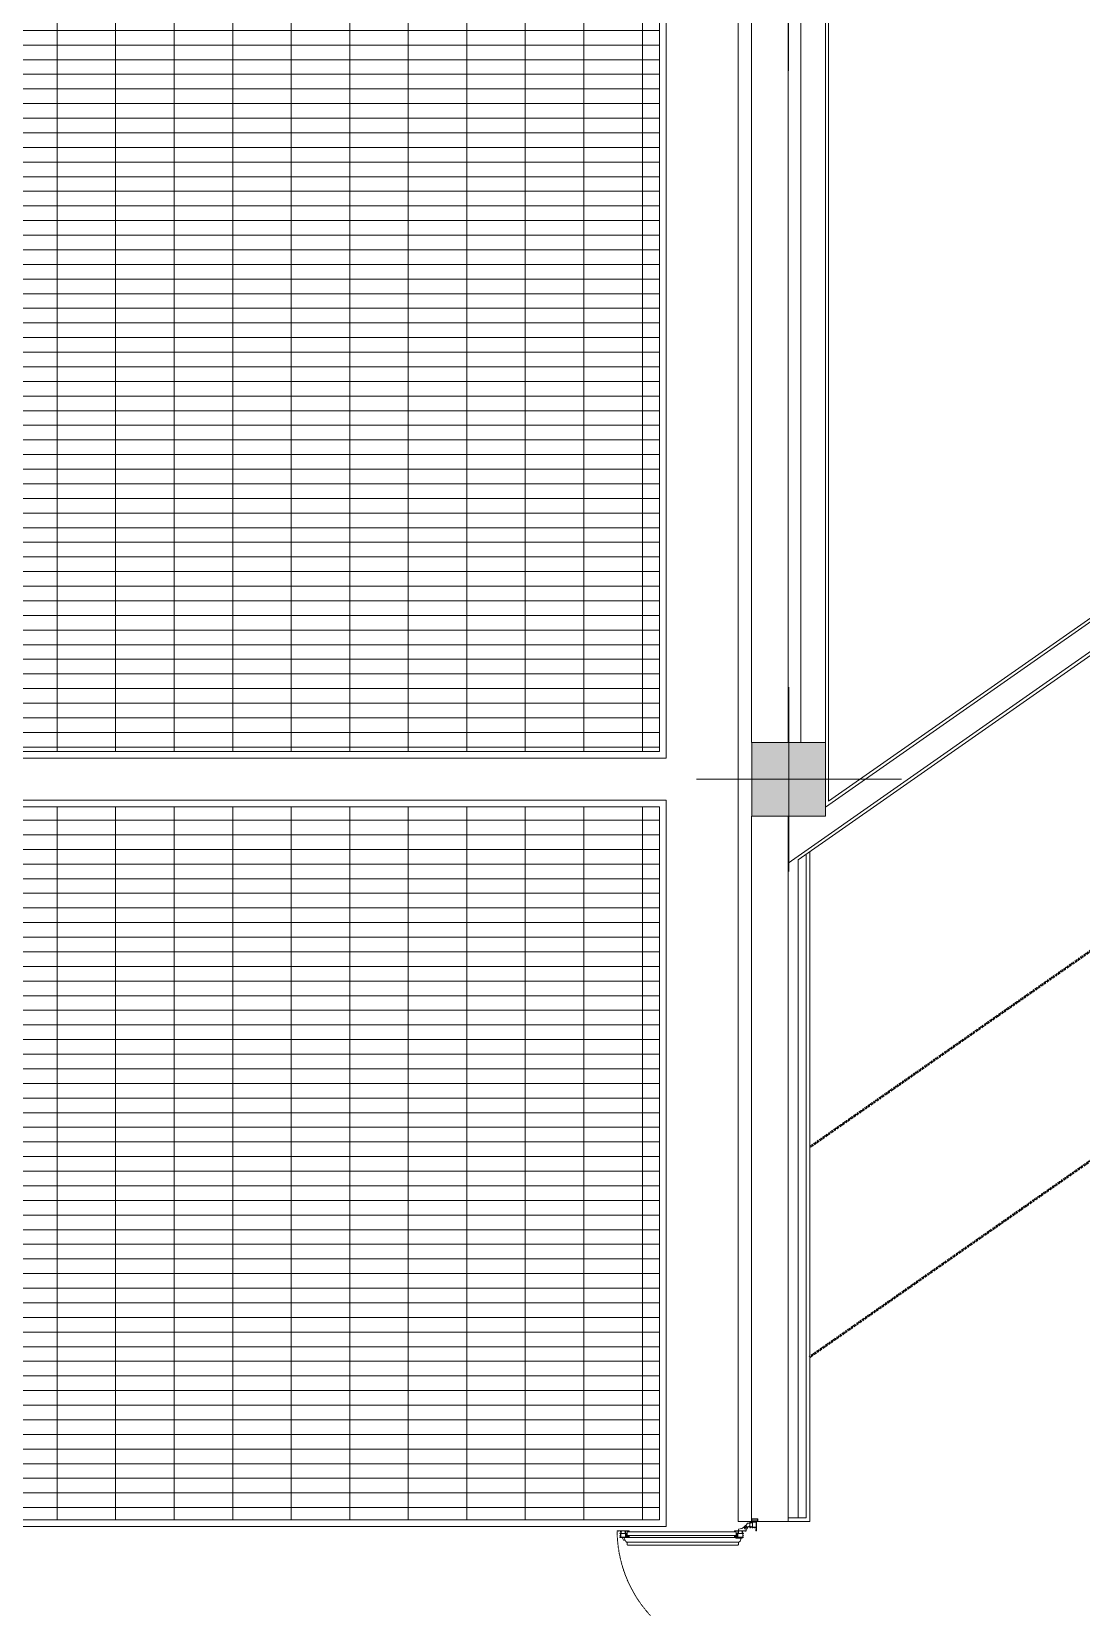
# Model space of a CAD drawing. Header units: millimetres. Extents: x 8265 to 78888, y 1905 to 34251.
# Drawn here: x 39532 to 40386, y 24198 to 25481 of the extents above; entities that cross this region are included whole.
import ezdxf

# ---------------------------------------------------------------- set-up
doc = ezdxf.new("R2010")
doc.units = ezdxf.units.MM
doc.linetypes.add('HIDDEN4', pattern=[0.125, 0.025, -0.1])
doc.linetypes.add('TRATTEGGIATA2', pattern=[0.375, 0.25, -0.125])
for name, color, linetype, lineweight in [('410_STRUTTURE_001-AM_0', 7, 'Continuous', 0), ('420_MURATURE_001-AM_0', 4, 'Continuous', 0), ('430_TAVOLATI_001-AM_0', 3, 'Continuous', 0), ('437_RIVESTIMENTI_001-AM_0', 13, 'Continuous', 0), ('440_ALTRI_ELEMENTI_001-AM_0', 31, 'Continuous', 50), ('441_SERRAMENTI_001-AM_0', 1, 'Continuous', 0), ('443_GRIGLIE_AERAZIONE_001-AM_0', 6, 'Continuous', 0)]:
    doc.layers.add(name, color=color, linetype=linetype, lineweight=lineweight)

# ---------------------------------------------------------------- blocks, each defined once
blk = doc.blocks.new('5u7')
at = {"layer": '441_SERRAMENTI_001-AM_0'}
for p, q in [((70, -27), (70, -37)), ((73, -27), (73, -37)), ((115, -22), (75, -22)), ((115, -25), (75, -25)), ((75, -39), (115, -39)), ((75, -42), (115, -42)), ((117, -37), (117, -27)), ((120, -37), (120, -27))]:
    blk.add_line(p, q, dxfattribs=at)
for centre, radius, start, end in [((75, -27), 4.8, 90, 180), ((75, -37), 4.8, 180, 270), ((75, -27), 1.6, 90, 180), ((75, -37), 1.6, 180, 270), ((115, -27), 4.8, 0, 90), ((115, -27), 1.6, 0, 90), ((115, -37), 4.8, 270, 0), ((115, -37), 1.6, 270, 0)]:
    blk.add_arc(centre, radius, start, end, dxfattribs=at)
blk = doc.blocks.new('por 180')
at = {"layer": '441_SERRAMENTI_001-AM_0'}
for p, q in [((84829.1, 21427.1), (84822, 21427.1)), ((84822, 21427.1), (84822, 21426.7)), ((84822, 21426.7), (84822.1, 21426.6)), ((84822, 21426.1), (84822, 21425.7)), ((84822.1, 21426.1), (84822, 21426.1)), ((84822, 21425.7), (84822.1, 21425.6)), ((84822.1, 21424.1), (84822, 21424.1)), ((84822, 21424.1), (84822, 21423.7)), ((84822, 21423.7), (84822.1, 21423.7)), ((84822.1, 21426.7), (84822.1, 21427)), ((84822.1, 21426), (84822.1, 21426.1)), ((84822.1, 21425.7), (84822.1, 21425.8)), ((84822.1, 21424), (84822.1, 21424.1)), ((84822.1, 21423.7), (84822.1, 21423.8)), ((84822.2, 21427), (84822.5, 21427)), ((84822.5, 21425.9), (84822.2, 21425.9)), ((84822.2, 21425.8), (84822.5, 21425.8)), ((84822.5, 21424), (84822.2, 21424)), ((84822.2, 21423.8), (84822.5, 21423.8)), ((84822.5, 21427), (84822.5, 21426)), ((84822.5, 21425.7), (84822.5, 21424)), ((84822.5, 21423.8), (84822.5, 21423.8)), ((84822.5, 21423.7), (84822.5, 21423.4)), ((84822.5, 21423.7), (84822.5, 21423.7)), ((84822.5, 21423.7), (84822.5, 21423.7)), ((84822.6, 21422.5), (84822.5, 21422.2)), ((84826.6, 21427), (84822.6, 21427)), ((84822.6, 21427), (84822.6, 21424)), ((84822.6, 21424), (84826.6, 21424)), ((84822.7, 21423.7), (84822.6, 21423.8)), ((84822.6, 21423.4), (84822.7, 21423.6)), ((84822.7, 21423.9), (84823, 21423.9)), ((84822.7, 21423.6), (84822.7, 21423.8)), ((84822.7, 21423.8), (84822.7, 21423.8)), ((84822.7, 21423.7), (84822.7, 21423.7)), ((84822.8, 21422.2), (84822.7, 21422.5)), ((84822.8, 21423.8), (84822.8, 21423.8)), ((84822.8, 21423.6), (84822.8, 21423.7)), ((84822.8, 21422.7), (84822.8, 21423.5)), ((84822.8, 21422.3), (84822.8, 21422.7)), ((84822.9, 21423.8), (84822.9, 21423.8)), ((84823.1, 21423.8), (84823, 21423.6)), ((84823, 21423.7), (84823, 21423.6)), ((84823, 21423.6), (84823.2, 21423.6)), ((84823, 21423.5), (84823, 21422.3)), ((84823.2, 21422.3), (84823, 21422.3)), ((84823.1, 21423.8), (84823.1, 21423.8)), ((84823.2, 21423.6), (84823.3, 21423.8)), ((84823.4, 21423.9), (84823.4, 21423.9)), ((84823.4, 21423.9), (84824.6, 21423.9)), ((84824.6, 21423.9), (84825.8, 21423.9)), ((84824.6, 21423.9), (84824.6, 21423.9)), ((84824.6, 21423.9), (84824.6, 21423.9)), ((84825.8, 21423.9), (84825.8, 21423.9)), ((84825.9, 21423.8), (84826, 21423.6)), ((84826.2, 21423.6), (84826.1, 21423.8)), ((84826.1, 21423.8), (84826.1, 21423.8)), ((84826.1, 21423.6), (84826.2, 21423.6)), ((84826.2, 21422.3), (84826.1, 21422.3)), ((84826.2, 21423.9), (84826.5, 21423.9)), ((84826.3, 21423.6), (84826.2, 21423.7)), ((84826.3, 21423.8), (84826.3, 21423.8)), ((84826.3, 21422.7), (84826.3, 21423.5)), ((84826.3, 21422.3), (84826.3, 21422.7)), ((84826.4, 21423.8), (84826.4, 21423.8)), ((84826.6, 21423.8), (84826.5, 21423.6)), ((84826.6, 21423.8), (84826.5, 21423.7)), ((84826.5, 21423.7), (84826.5, 21423.6)), ((84826.5, 21423.7), (84826.5, 21423.7)), ((84826.5, 21423.6), (84826.6, 21423.4)), ((84826.5, 21423.5), (84826.5, 21422.3)), ((84826.5, 21422.5), (84826.5, 21422.2)), ((84826.6, 21424), (84826.6, 21427)), ((84826.6, 21423.8), (84826.6, 21423.8)), ((84826.7, 21422.2), (84826.6, 21422.5)), ((84826.7, 21426), (84826.7, 21427)), ((84826.7, 21424), (84826.7, 21425.7)), ((84826.7, 21423.8), (84826.7, 21423.8)), ((84826.7, 21423.4), (84826.7, 21423.7)), ((84826.7, 21423.7), (84826.7, 21423.7)), ((84826.7, 21423.7), (84826.7, 21423.7)), ((84826.8, 21427), (84827, 21427)), ((84827, 21425.9), (84826.8, 21425.9)), ((84826.8, 21425.8), (84827, 21425.8)), ((84827, 21424), (84826.8, 21424)), ((84826.8, 21423.8), (84827, 21423.8)), ((84827.1, 21427), (84827.1, 21426.7)), ((84827.1, 21426.6), (84827.2, 21426.7)), ((84827.1, 21426.1), (84827.1, 21426)), ((84827.2, 21426.1), (84827.1, 21426.1)), ((84827.1, 21425.8), (84827.1, 21425.7)), ((84827.1, 21425.6), (84827.2, 21425.7)), ((84827.1, 21424.1), (84827.1, 21424)), ((84827.2, 21424.1), (84827.1, 21424.1)), ((84827.1, 21423.8), (84827.1, 21423.7)), ((84827.1, 21423.7), (84827.2, 21423.7)), ((84827.2, 21426.7), (84827.2, 21427)), ((84827.2, 21425.7), (84827.2, 21426.1)), ((84827.2, 21423.7), (84827.2, 21424.1)), ((84827.3, 21427), (84828.6, 21427)), ((84828.6, 21426.8), (84828.5, 21426.8)), ((84828.5, 21426.6), (84828.7, 21426.6)), ((84828.6, 21427), (84828.6, 21426.8)), ((84828.7, 21426.6), (84828.9, 21426.8)), ((84828.8, 21426.9), (84828.8, 21427)), ((84828.8, 21427), (84829.1, 21427)), ((84828.9, 21426.8), (84828.8, 21426.8)), ((84829.2, 21426.8), (84829.4, 21426.6)), ((84829.3, 21426.8), (84829.2, 21426.8)), ((84829.4, 21426.7), (84829.4, 21426.8)), ((84822.1, 21422.2), (84822, 21422.2)), ((84822, 21422.2), (84822, 21421.8)), ((84822, 21421.7), (84827.2, 21421.7)), ((84822.1, 21421.9), (84822.1, 21422.2)), ((84822.5, 21421.9), (84822.2, 21421.9)), ((84822.5, 21422.2), (84822.5, 21422.2)), ((84822.5, 21422.1), (84822.5, 21421.9)), ((84822.5, 21422.1), (84822.5, 21422.1)), ((84822.6, 21422.1), (84822.7, 21422.2)), ((84822.7, 21422.2), (84822.7, 21422.2)), ((84822.7, 21422.1), (84822.7, 21422.2)), ((84822.7, 21422), (84822.7, 21422.1)), ((84823, 21422), (84822.7, 21422)), ((84822.8, 21422), (84822.8, 21422)), ((84822.9, 21422), (84822.9, 21422)), ((84823, 21422.2), (84823, 21422.1)), ((84823, 21422.2), (84823.1, 21422.1)), ((84823.1, 21422.1), (84823.1, 21422)), ((84823.3, 21422.1), (84823.2, 21422.2)), ((84823.4, 21422), (84823.4, 21422)), ((84825.8, 21421.9), (84823.4, 21421.9)), ((84823.4, 21421.7), (84823.4, 21419.9)), ((84825.6, 21421.7), (84823.4, 21421.7)), ((84826.9, 21419.8), (84825.6, 21421.7)), ((84825.8, 21422), (84825.8, 21422)), ((84826, 21422.2), (84825.9, 21422.1)), ((84826.1, 21422.1), (84826.2, 21422.2)), ((84826.1, 21422), (84826.1, 21422.1)), ((84826.2, 21422.1), (84826.3, 21422.2)), ((84826.5, 21422), (84826.2, 21422)), ((84826.3, 21422), (84826.3, 21422)), ((84826.4, 21422), (84826.4, 21422)), ((84826.5, 21422.2), (84826.6, 21422.1)), ((84826.5, 21422.2), (84826.5, 21422.2)), ((84826.5, 21422.2), (84826.6, 21422.1)), ((84826.6, 21422.1), (84826.6, 21422)), ((84826.7, 21422.2), (84826.7, 21422.2)), ((84826.7, 21421.9), (84826.7, 21422.1)), ((84826.7, 21422.1), (84826.7, 21422.1)), ((84827, 21421.9), (84826.8, 21421.9)), ((84827.1, 21422.2), (84827.1, 21421.9)), ((84827.2, 21422.2), (84827.1, 21422.2)), ((84827.2, 21421.8), (84827.2, 21422.2)), ((84828.3, 21418.8), (84829.4, 21418.8)), ((84829.4, 21412.7), (84828.4, 21412.7)), ((84829.4, 21409.3), (84829.4, 21418.9)), ((84829.4, 21418.2), (84829.4, 21412.7)), ((84829.5, 21418.8), (84829.5, 21418.3)), ((84829.8, 21418.8), (84829.5, 21418.8)), ((84829.5, 21418.3), (84829.8, 21418.3)), ((84829.5, 21409.9), (84829.8, 21409.9)), ((84829.5, 21409.4), (84829.5, 21409.9)), ((84829.8, 21418.2), (84829.6, 21418.2)), ((84829.6, 21418.2), (84829.6, 21416.7)), ((84829.6, 21416.7), (84829.9, 21416.7)), ((84829.9, 21416.6), (84829.6, 21416.6)), ((84829.6, 21416.5), (84829.6, 21416.3)), ((84829.6, 21416.2), (84830.2, 21416.2)), ((84829.6, 21415.3), (84829.7, 21415.3)), ((84829.6, 21412.9), (84829.6, 21415.3)), ((84829.6, 21412.9), (84829.7, 21412.9)), ((84829.6, 21412), (84830.2, 21412)), ((84829.6, 21411.7), (84829.6, 21411.9)), ((84829.9, 21411.6), (84829.6, 21411.6)), ((84829.6, 21411.5), (84829.9, 21411.5)), ((84829.6, 21410), (84829.6, 21411.4)), ((84829.8, 21410), (84829.6, 21410)), ((84829.7, 21416.1), (84830, 21415.9)), ((84829.7, 21416), (84829.7, 21415.6)), ((84829.7, 21415.9), (84829.8, 21415.9)), ((84829.7, 21415.9), (84829.7, 21415.9)), ((84829.7, 21415.8), (84829.8, 21415.8)), ((84829.7, 21415.7), (84829.7, 21415.8)), ((84829.7, 21415.6), (84829.9, 21415.7)), ((84829.7, 21415.6), (84830, 21415.7)), ((84829.7, 21415.4), (84830, 21415.5)), ((84829.7, 21415.4), (84829.7, 21415.3)), ((84829.7, 21412.9), (84829.7, 21412.8)), ((84829.7, 21412.8), (84830, 21412.7)), ((84829.7, 21412.6), (84829.9, 21412.5)), ((84829.7, 21412.6), (84830, 21412.5)), ((84829.7, 21412.2), (84829.7, 21412.6)), ((84829.7, 21412.5), (84829.7, 21412.4)), ((84829.7, 21412.4), (84829.8, 21412.4)), ((84829.7, 21412.3), (84829.8, 21412.3)), ((84829.7, 21412.3), (84829.7, 21412.2)), ((84829.7, 21412.1), (84830, 21412.3)), ((84829.9, 21418.9), (84829.8, 21418.7)), ((84829.8, 21418.7), (84829.8, 21418.8)), ((84829.8, 21418.3), (84829.8, 21418.4)), ((84829.8, 21418.4), (84829.9, 21418.2)), ((84829.8, 21418), (84829.8, 21418.2)), ((84829.8, 21416.1), (84829.9, 21416)), ((84829.8, 21412.1), (84829.9, 21412.2)), ((84829.8, 21410.2), (84829.8, 21410)), ((84829.8, 21409.8), (84829.9, 21410)), ((84829.8, 21409.9), (84829.8, 21409.8)), ((84829.9, 21409.3), (84829.8, 21409.5)), ((84829.8, 21409.5), (84829.8, 21409.4)), ((84829.9, 21418.2), (84829.9, 21418.2)), ((84829.9, 21418.2), (84829.9, 21418)), ((84829.9, 21416.6), (84829.9, 21416.7)), ((84829.9, 21415.9), (84830.2, 21416.1)), ((84829.9, 21416), (84829.9, 21416)), ((84829.9, 21412.2), (84829.9, 21412.2)), ((84829.9, 21412.2), (84830.2, 21412.1)), ((84829.9, 21411.6), (84829.9, 21411.5)), ((84829.9, 21410), (84829.9, 21410.2)), ((84829.9, 21410), (84829.9, 21410)), ((84831.3, 21415.9), (84830, 21415.9)), ((84830, 21415.7), (84830, 21415.5)), ((84831.3, 21415.7), (84830, 21415.7)), ((84830, 21412.5), (84830, 21412.7)), ((84831.3, 21412.5), (84830, 21412.5)), ((84831.3, 21412.3), (84830, 21412.3)), ((84830.3, 21322.6), (84830.3, 21410.7)), ((84830.3, 21410.7), (84833.4, 21410.7)), ((84831.4, 21415.9), (84831.1, 21416.1)), ((84831.4, 21412.2), (84831.1, 21412.1)), ((84831.2, 21416.2), (84831.5, 21416.2)), ((84831.2, 21412), (84831.5, 21412)), ((84831.5, 21416.1), (84831.3, 21415.9)), ((84831.3, 21415.7), (84831.3, 21415.5)), ((84831.5, 21415.6), (84831.3, 21415.7)), ((84831.5, 21415.6), (84831.3, 21415.7)), ((84831.6, 21415.4), (84831.3, 21415.5)), ((84831.6, 21412.8), (84831.3, 21412.7)), ((84831.3, 21412.5), (84831.3, 21412.7)), ((84831.5, 21412.6), (84831.3, 21412.5)), ((84831.5, 21412.6), (84831.3, 21412.5)), ((84831.5, 21412.1), (84831.3, 21412.3)), ((84831.4, 21416.6), (84831.4, 21416.7)), ((84831.4, 21416.7), (84831.8, 21416.7)), ((84831.5, 21416.6), (84831.4, 21416.6)), ((84831.5, 21416.1), (84831.4, 21416)), ((84831.4, 21416), (84831.4, 21416)), ((84831.4, 21412.2), (84831.4, 21412.2)), ((84831.5, 21412.1), (84831.4, 21412.2)), ((84831.4, 21411.6), (84831.4, 21411.5)), ((84831.5, 21411.6), (84831.4, 21411.6)), ((84831.4, 21411.5), (84831.8, 21411.5)), ((84831.5, 21416.6), (84831.5, 21416.3)), ((84831.5, 21415.9), (84831.6, 21415.9)), ((84831.5, 21415.8), (84831.6, 21415.8)), ((84831.5, 21412.4), (84831.6, 21412.4)), ((84831.5, 21412.3), (84831.6, 21412.3)), ((84831.5, 21411.6), (84831.5, 21411.9)), ((84831.6, 21416), (84831.6, 21415.6)), ((84831.6, 21415.9), (84831.6, 21415.9)), ((84831.6, 21415.7), (84831.6, 21415.8)), ((84831.6, 21412.8), (84831.6, 21415.4)), ((84831.6, 21412.2), (84831.6, 21412.6)), ((84831.6, 21412.5), (84831.6, 21412.4)), ((84831.6, 21412.3), (84831.6, 21412.2)), ((84831.7, 21416.6), (84831.7, 21416.3)), ((84831.8, 21416.6), (84831.7, 21416.6)), ((84831.7, 21416.2), (84833.4, 21416.2)), ((84831.7, 21412.1), (84831.7, 21416.1)), ((84834.7, 21416.1), (84831.7, 21416.1)), ((84834.7, 21412.1), (84831.7, 21412.1)), ((84831.7, 21412), (84833.4, 21412)), ((84831.7, 21411.9), (84831.7, 21411.7)), ((84831.7, 21411.6), (84831.7, 21411.9)), ((84831.8, 21411.6), (84831.7, 21411.6)), ((84831.8, 21416.6), (84831.8, 21416.7)), ((84831.8, 21411.8), (84831.8, 21411.7)), ((84831.8, 21411.6), (84831.8, 21411.5)), ((84832.2, 21411.6), (84831.9, 21411.9)), ((84832.1, 21411.5), (84831.9, 21411.8)), ((84833.2, 21411.4), (84832.2, 21411.6)), ((84833.2, 21411.3), (84832.2, 21411.5)), ((84833.3, 21416.6), (84833.3, 21416.7)), ((84833.7, 21416.7), (84833.3, 21416.7)), ((84833.3, 21416.6), (84833.5, 21416.6)), ((84833.3, 21411.6), (84833.3, 21411.5)), ((84833.3, 21411.6), (84833.5, 21411.6)), ((84833.7, 21411.5), (84833.3, 21411.5)), ((84834, 21410.6), (84833.4, 21411.1)), ((84833.4, 21322.6), (84833.4, 21410.7)), ((84833.5, 21416.6), (84833.5, 21416.3)), ((84833.5, 21411.6), (84833.5, 21411.9)), ((84834.1, 21410.7), (84833.5, 21411.2)), ((84833.6, 21416.6), (84833.7, 21416.6)), ((84833.6, 21416.3), (84833.6, 21416.6)), ((84834.6, 21416.2), (84833.6, 21416.2)), ((84834.6, 21412), (84833.6, 21412)), ((84833.6, 21411.9), (84833.6, 21411.6)), ((84833.6, 21411.6), (84833.7, 21411.6)), ((84833.7, 21416.6), (84833.7, 21416.7)), ((84833.7, 21411.6), (84833.7, 21411.5)), ((84834, 21410.1), (84833.9, 21410.1)), ((84834, 21409.8), (84833.9, 21410)), ((84834, 21409.5), (84833.9, 21409.3)), ((84834.1, 21410.5), (84834.1, 21410.1)), ((84834.2, 21409.9), (84834.1, 21409.9)), ((84834.1, 21409.8), (84834.1, 21409.9)), ((84834.1, 21409.4), (84834.1, 21409.5)), ((84834.2, 21411.5), (84834.2, 21411.7)), ((84834.2, 21410.5), (84834.2, 21410.1)), ((84834.2, 21410.1), (84834.2, 21410.1)), ((84834.3, 21411.5), (84834.3, 21411.6)), ((84834.3, 21411.6), (84834.3, 21411.5)), ((84834.3, 21411.6), (84834.6, 21411.6)), ((84834.8, 21411.5), (84834.3, 21411.5)), ((84834.3, 21409.4), (84834.3, 21409.9)), ((84834.4, 21411.5), (84834.8, 21411.5)), ((84834.7, 21411.4), (84834.4, 21411.4)), ((84834.4, 21409.4), (84834.4, 21409.9)), ((84834.7, 21416.1), (84834.7, 21412.1)), ((84834.7, 21411.7), (84834.7, 21411.9)), ((84834.7, 21409.4), (84834.7, 21411.4)), ((84834.8, 21411.5), (84834.8, 21416.7)), ((84834.8, 21409.3), (84834.8, 21411.5)), ((84829.4, 21409.3), (84829.9, 21409.3)), ((84829.8, 21409.4), (84829.5, 21409.4)), ((84834.8, 21409.3), (84833.9, 21409.3)), ((84834.2, 21409.4), (84834.1, 21409.4)), ((84834.7, 21409.4), (84834.4, 21409.4)), ((84829.4, 21324), (84829.4, 21314.4)), ((84829.4, 21324), (84829.9, 21324)), ((84829.8, 21323.9), (84829.5, 21323.9)), ((84829.5, 21323.9), (84829.5, 21323.4)), ((84829.5, 21323.4), (84829.8, 21323.4)), ((84829.8, 21323.3), (84829.6, 21323.3)), ((84829.6, 21323.3), (84829.6, 21321.9)), ((84829.6, 21321.8), (84829.9, 21321.8)), ((84829.9, 21321.7), (84829.6, 21321.7)), ((84829.6, 21321.6), (84829.6, 21321.4)), ((84829.6, 21321.3), (84830.2, 21321.3)), ((84829.6, 21320.4), (84829.6, 21318)), ((84829.6, 21320.4), (84829.7, 21320.4)), ((84829.7, 21321.2), (84830, 21321.1)), ((84829.7, 21321.2), (84829.7, 21320.8)), ((84829.7, 21321), (84829.7, 21321.1)), ((84829.7, 21321), (84829.8, 21321)), ((84829.7, 21320.9), (84829.8, 21320.9)), ((84829.7, 21320.7), (84830, 21320.9)), ((84829.7, 21320.9), (84829.7, 21320.9)), ((84829.7, 21320.7), (84829.9, 21320.8)), ((84829.7, 21320.5), (84830, 21320.7)), ((84829.7, 21320.4), (84829.7, 21320.5)), ((84829.9, 21324), (84829.8, 21323.8)), ((84829.8, 21323.8), (84829.8, 21323.9)), ((84829.8, 21323.4), (84829.8, 21323.5)), ((84829.8, 21323.5), (84829.9, 21323.3)), ((84829.8, 21323.1), (84829.8, 21323.3)), ((84829.8, 21321.2), (84829.9, 21321.1)), ((84829.9, 21323.3), (84829.9, 21323.3)), ((84829.9, 21323.3), (84829.9, 21323.1)), ((84829.9, 21321.7), (84829.9, 21321.8)), ((84829.9, 21321.1), (84830.2, 21321.2)), ((84829.9, 21321.1), (84829.9, 21321.1)), ((84831.3, 21321.1), (84830, 21321.1)), ((84831.3, 21320.9), (84830, 21320.9)), ((84830, 21320.8), (84830, 21320.7)), ((84830.3, 21322.6), (84833.4, 21322.6)), ((84831.4, 21321.1), (84831.1, 21321.2)), ((84831.2, 21321.3), (84831.5, 21321.3)), ((84831.5, 21321.2), (84831.3, 21321.1)), ((84831.5, 21320.7), (84831.3, 21320.9)), ((84831.3, 21320.8), (84831.3, 21320.7)), ((84831.5, 21320.7), (84831.3, 21320.8)), ((84831.6, 21320.5), (84831.3, 21320.7)), ((84831.4, 21321.8), (84831.8, 21321.8)), ((84831.4, 21321.7), (84831.4, 21321.8)), ((84831.5, 21321.7), (84831.4, 21321.7)), ((84831.5, 21321.2), (84831.4, 21321.1)), ((84831.4, 21321.1), (84831.4, 21321.1)), ((84831.5, 21321.7), (84831.5, 21321.4)), ((84831.5, 21321), (84831.6, 21321)), ((84831.5, 21320.9), (84831.6, 21320.9)), ((84831.6, 21321), (84831.6, 21321.1)), ((84831.6, 21321.1), (84831.6, 21320.8)), ((84831.6, 21320.9), (84831.6, 21320.9)), ((84831.6, 21320.5), (84831.6, 21317.9)), ((84831.8, 21321.7), (84831.7, 21321.7)), ((84831.7, 21321.7), (84831.7, 21321.4)), ((84831.7, 21321.5), (84831.7, 21321.6)), ((84831.7, 21321.3), (84833.4, 21321.3)), ((84831.7, 21321.2), (84831.7, 21317.3)), ((84834.7, 21321.2), (84831.7, 21321.2)), ((84831.8, 21321.7), (84831.8, 21321.8)), ((84831.8, 21321.5), (84831.8, 21321.7)), ((84832.1, 21321.8), (84831.9, 21321.5)), ((84832.2, 21321.7), (84831.9, 21321.4)), ((84833.2, 21322.1), (84832.2, 21321.8)), ((84833.2, 21322), (84832.2, 21321.7)), ((84833.3, 21321.7), (84833.3, 21321.8)), ((84833.7, 21321.8), (84833.3, 21321.8)), ((84833.3, 21321.7), (84833.5, 21321.7)), ((84834, 21322.7), (84833.4, 21322.2)), ((84834.1, 21322.6), (84833.5, 21322.1)), ((84833.5, 21321.7), (84833.5, 21321.4)), ((84833.6, 21321.7), (84833.7, 21321.7)), ((84833.6, 21321.4), (84833.6, 21321.7)), ((84834.6, 21321.3), (84833.6, 21321.3)), ((84833.7, 21321.7), (84833.7, 21321.8)), ((84834, 21323.8), (84833.9, 21324)), ((84834.8, 21324), (84833.9, 21324)), ((84834, 21323.5), (84833.9, 21323.3)), ((84834, 21323.3), (84833.9, 21323.3)), ((84834.1, 21323.9), (84834.1, 21323.8)), ((84834.2, 21323.9), (84834.1, 21323.9)), ((84834.1, 21323.5), (84834.1, 21323.4)), ((84834.2, 21323.4), (84834.1, 21323.4)), ((84834.1, 21322.8), (84834.1, 21323.2)), ((84834.2, 21323.3), (84834.2, 21323.3)), ((84834.2, 21322.8), (84834.2, 21323.2)), ((84834.2, 21321.8), (84834.2, 21321.6)), ((84834.3, 21323.9), (84834.3, 21323.4)), ((84834.3, 21321.7), (84834.3, 21321.8)), ((84834.3, 21321.8), (84834.3, 21321.7)), ((84834.8, 21321.8), (84834.3, 21321.8)), ((84834.3, 21321.7), (84834.6, 21321.7)), ((84834.4, 21323.9), (84834.4, 21323.4)), ((84834.7, 21323.9), (84834.4, 21323.9)), ((84834.7, 21321.9), (84834.4, 21321.9)), ((84834.4, 21321.8), (84834.8, 21321.8)), ((84834.7, 21323.9), (84834.7, 21322)), ((84834.7, 21321.6), (84834.7, 21321.4)), ((84834.7, 21317.3), (84834.7, 21321.2)), ((84834.8, 21324), (84834.8, 21321.9)), ((84834.8, 21321.8), (84834.8, 21316.6)), ((84837.1, 21319.6), (84837.1, 21320.8)), ((84829.4, 21314.4), (84829.9, 21314.4)), ((84829.5, 21314.5), (84829.5, 21315)), ((84829.5, 21315), (84829.8, 21315)), ((84829.8, 21314.5), (84829.5, 21314.5)), ((84829.6, 21318), (84829.7, 21318)), ((84829.6, 21316.8), (84829.6, 21317.1)), ((84829.6, 21317.1), (84830.2, 21317.1)), ((84829.9, 21316.7), (84829.6, 21316.7)), ((84829.6, 21316.6), (84829.9, 21316.6)), ((84829.6, 21315.2), (84829.6, 21316.6)), ((84829.8, 21315.2), (84829.6, 21315.2)), ((84829.7, 21317.9), (84829.7, 21318)), ((84829.7, 21317.9), (84830, 21317.8)), ((84829.7, 21317.7), (84829.9, 21317.6)), ((84829.7, 21317.7), (84830, 21317.6)), ((84829.7, 21317.3), (84829.7, 21317.7)), ((84829.7, 21317.6), (84829.7, 21317.6)), ((84829.7, 21317.5), (84829.8, 21317.5)), ((84829.7, 21317.3), (84830, 21317.4)), ((84829.7, 21317.4), (84829.7, 21317.4)), ((84829.7, 21317.4), (84829.8, 21317.4)), ((84829.8, 21317.3), (84829.9, 21317.3)), ((84829.8, 21315.3), (84829.8, 21315.2)), ((84829.8, 21314.9), (84829.9, 21315.1)), ((84829.8, 21315), (84829.8, 21314.9)), ((84829.9, 21314.5), (84829.8, 21314.7)), ((84829.8, 21314.7), (84829.8, 21314.5)), ((84829.9, 21317.3), (84829.9, 21317.4)), ((84829.9, 21317.4), (84830.2, 21317.2)), ((84829.9, 21316.7), (84829.9, 21316.6)), ((84829.9, 21315.1), (84829.9, 21315.3)), ((84829.9, 21315.1), (84829.9, 21315.1)), ((84830, 21317.6), (84830, 21317.8)), ((84831.3, 21317.6), (84830, 21317.6)), ((84831.3, 21317.4), (84830, 21317.4)), ((84831.4, 21317.4), (84831.1, 21317.2)), ((84831.2, 21317.1), (84831.5, 21317.1)), ((84831.6, 21317.9), (84831.3, 21317.8)), ((84831.3, 21317.6), (84831.3, 21317.8)), ((84831.5, 21317.7), (84831.3, 21317.6)), ((84831.5, 21317.7), (84831.3, 21317.6)), ((84831.5, 21317.3), (84831.3, 21317.4)), ((84831.4, 21317.3), (84831.4, 21317.4)), ((84831.5, 21317.3), (84831.4, 21317.3)), ((84831.4, 21316.7), (84831.4, 21316.6)), ((84831.5, 21316.7), (84831.4, 21316.7)), ((84831.4, 21316.6), (84831.8, 21316.6)), ((84831.5, 21317.5), (84831.6, 21317.5)), ((84831.5, 21317.4), (84831.6, 21317.4)), ((84831.5, 21316.7), (84831.5, 21317.1)), ((84831.6, 21317.3), (84831.6, 21317.7)), ((84831.6, 21317.6), (84831.6, 21317.6)), ((84831.6, 21317.4), (84831.6, 21317.4)), ((84834.7, 21317.3), (84831.7, 21317.3)), ((84831.7, 21317.1), (84833.4, 21317.1)), ((84831.7, 21316.7), (84831.7, 21317.1)), ((84831.8, 21316.7), (84831.7, 21316.7)), ((84831.8, 21316.7), (84831.8, 21316.6)), ((84833.3, 21316.7), (84833.3, 21316.6)), ((84833.3, 21316.7), (84833.5, 21316.7)), ((84833.7, 21316.6), (84833.3, 21316.6)), ((84833.5, 21316.7), (84833.5, 21317.1)), ((84833.6, 21317.1), (84833.6, 21316.7)), ((84834.6, 21317.1), (84833.6, 21317.1)), ((84833.6, 21316.7), (84833.7, 21316.7)), ((84833.7, 21316.7), (84833.7, 21316.6)), ((84834.3, 21316.7), (84834.3, 21316.6)), ((84834.3, 21316.7), (84834.6, 21316.7)), ((84834.8, 21316.6), (84834.3, 21316.6)), ((84834.7, 21316.8), (84834.7, 21317.1)), ((84835, 21318.5), (84837.1, 21319.6))]:
    blk.add_line(p, q, dxfattribs=at)
for points in [[(84827.7, 21418.5), (84826.2, 21418.5)], [(84827.7, 21418.5), (84826.2, 21418.5)], [(84826.9, 21419.2), (84826.9, 21417.7)], [(84826.9, 21419.2), (84826.9, 21417.7)], [(84835, 21410.5), (84835, 21357.3)], [(84830.3, 21408.5), (84830.3, 21322.6), (84833.4, 21322.6), (84833.4, 21409.1)]]:
    blk.add_lwpolyline(points, dxfattribs=at)
for points in [[(84834.8, 21415.5), (84834.8, 21410.5), (84835.5, 21410.5), (84835.5, 21415.5)], [(84834.8, 21323.7), (84834.8, 21318.3), (84835, 21318.3), (84835, 21323.7)]]:
    blk.add_lwpolyline(points, close=True, dxfattribs=at)
for points in [[(84838.6, 21356.9), (84838.6, 21412.5, 0.387736), (84836.4, 21414.5), (84835.5, 21414.5)], [(84838.6, 21356.9), (84838.6, 21412.5), (84840.6, 21412.5, -0.414214), (84841.1, 21412), (84841.1, 21356.7)], [(84835, 21359.3), (84835, 21319.7), (84838.3, 21321.4, 0.197805), (84838.6, 21322.1), (84838.6, 21359)], [(84841.1, 21358.8), (84841.1, 21323, -0.414214), (84840.6, 21322.5), (84838.6, 21322.5), (84838.6, 21359)]]:
    blk.add_lwpolyline(points, format="xyb", dxfattribs=at)
blk.add_circle((84826.9, 21418.5), 1.27, dxfattribs=at)
blk.add_circle((84826.9, 21418.5), 1.27, dxfattribs=at)
for centre, radius, start, end in [((84822, 21427.1), 0.03, 90, 180), ((84822.2, 21427), 0.05, 90, 180), ((84822.1, 21426.7), 0.03, 249.0454, 0), ((84822.1, 21426.1), 0.03, 0, 110.9545), ((84822.2, 21426), 0.03, 180, 270), ((84822.2, 21425.8), 0.03, 90, 180), ((84822.1, 21425.7), 0.03, 248.8902, 0), ((84822.1, 21424.1), 0.03, 0, 110.9545), ((84822.2, 21424), 0.03, 180, 270), ((84822.2, 21423.8), 0.03, 90, 180), ((84822.1, 21423.7), 0.03, 249.0455, 0), ((84822.5, 21426), 0.05, 270, 0), ((84822.5, 21425.7), 0.05, 0, 90), ((84822.5, 21424), 0.05, 270, 0), ((84822.6, 21423.8), 0.1, 180, 210), ((84822.5, 21423.8), 0.03, 0, 90), ((84822.5, 21423.7), 0.02, 120, 188.9986), ((84822.5, 21423.7), 0.02, 300, 30), ((84822.7, 21423.8), 0.08, 58.2116, 137.7175), ((84822.7, 21423.8), 0.05, 137.7175, 219.4), ((84822.6, 21422.5), 0.06, 23.6196, 163.9409), ((84822.7, 21423.9), 0.02, 238.2116, 270), ((84822.7, 21423.8), 0.02, 90, 180), ((84822.7, 21423.8), 0.02, 180, 210), ((84822.7, 21423.7), 0.02, 349.3987, 110.6), ((84822.7, 21423.7), 0.07, 330.2503, 349.3987), ((84822.5, 21423.5), 0.25, 0, 30), ((84822.5, 21422.3), 0.25, 330, 0), ((84822.8, 21423.8), 0.02, 0, 90), ((84822.9, 21423.8), 0.06, 151.0452, 28.9546), ((84822.9, 21423.8), 0.02, 90, 180), ((84823, 21423.8), 0.06, 292.5129, 125.6591), ((84823, 21423.9), 0.02, 270, 305.6591), ((84823.1, 21423.7), 0.02, 112.7471, 150), ((84823, 21423.6), 0.02, 150, 270), ((84823.2, 21423.5), 0.25, 150, 180), ((84823, 21422.2), 0.02, 90, 210), ((84823.2, 21422.3), 0.25, 180, 210), ((84823.1, 21423.8), 0.02, 0, 90), ((84823.1, 21423.8), 0.02, 330, 0), ((84823.2, 21423.6), 0.03, 270, 330.0004), ((84823.2, 21422.2), 0.03, 29.9996, 90), ((84823.4, 21423.7), 0.124, 101.1697, 150), ((84823.4, 21423.9), 0.03, 281.3261, 0), ((84823.4, 21423.9), 0.03, 90, 180), ((84825.8, 21423.9), 0.03, 180, 258.7994), ((84825.8, 21423.7), 0.124, 30, 78.7996), ((84825.8, 21423.9), 0.03, 0, 90), ((84826.1, 21423.6), 0.03, 210.0003, 270), ((84826.1, 21422.2), 0.03, 90, 149.9997), ((84826.2, 21423.8), 0.06, 54.3409, 247.4871), ((84826.2, 21423.8), 0.02, 90, 180), ((84826.2, 21423.8), 0.02, 180, 209.9411), ((84826.2, 21423.9), 0.02, 234.3409, 270), ((84826.2, 21423.7), 0.02, 30.0334, 67.2529), ((84826.2, 21423.6), 0.02, 270, 30), ((84826, 21423.5), 0.25, 0, 30), ((84826.2, 21422.2), 0.02, 330, 90), ((84826, 21422.3), 0.25, 330, 0), ((84826.3, 21423.8), 0.02, 0, 90), ((84826.4, 21423.8), 0.06, 151.0452, 28.9546), ((84826.4, 21423.8), 0.02, 90, 180), ((84826.5, 21423.8), 0.08, 42.2825, 121.7884), ((84826.5, 21423.9), 0.02, 270, 301.7884), ((84826.5, 21423.8), 0.02, 0, 90), ((84826.5, 21423.7), 0.02, 69.2455, 190.6013), ((84826.5, 21423.7), 0.07, 190.6013, 209.7497), ((84826.7, 21423.5), 0.25, 150, 180), ((84826.6, 21422.5), 0.06, 16.0591, 156.3778), ((84826.7, 21422.3), 0.25, 180, 210), ((84826.6, 21423.8), 0.05, 320.6, 42.2825), ((84826.5, 21423.8), 0.02, 330, 0), ((84826.6, 21423.4), 0.05, 209.7497, 351.0014), ((84826.8, 21427), 0.05, 90, 180), ((84826.8, 21426), 0.05, 180, 270), ((84826.8, 21425.7), 0.05, 90, 180), ((84826.8, 21424), 0.05, 180, 270), ((84826.8, 21423.8), 0.03, 90, 180), ((84826.6, 21423.8), 0.1, 330, 0), ((84826.7, 21423.7), 0.02, 351.0014, 60), ((84826.7, 21423.7), 0.02, 150, 240), ((84827, 21427), 0.05, 0, 90), ((84827, 21426), 0.03, 270, 0), ((84827, 21425.8), 0.03, 0, 90), ((84827, 21424), 0.03, 270, 0), ((84827, 21423.8), 0.03, 0, 90), ((84827.1, 21426.7), 0.03, 180, 290.9546), ((84827.1, 21426.1), 0.03, 69.0455, 180), ((84827.1, 21425.7), 0.03, 180, 290.9545), ((84827.1, 21424.1), 0.03, 69.0455, 180), ((84827.1, 21423.7), 0.03, 180, 290.9545), ((84827.3, 21427), 0.05, 90, 180), ((84828.5, 21426.7), 0.07, 90, 270), ((84828.6, 21427), 0.03, 0, 90), ((84828.6, 21426.8), 0.03, 270, 0), ((84828.7, 21426.7), 0.03, 270, 304.3804), ((84828.8, 21427), 0.03, 90, 180), ((84828.8, 21426.9), 0.03, 180, 270), ((84828.9, 21426.8), 0.03, 304.3804, 90), ((84829.1, 21426.8), 0.35, 0, 90), ((84829.1, 21426.8), 0.22, 21.6185, 90), ((84829.2, 21426.8), 0.03, 180, 235.6197), ((84829.2, 21426.8), 0.03, 90, 180), ((84829.3, 21426.9), 0.03, 270, 21.6184), ((84829.4, 21426.7), 0.03, 235.6197, 0), ((84822, 21421.8), 0.03, 180, 270), ((84822.1, 21422.2), 0.03, 0, 110.9546), ((84822.2, 21421.9), 0.05, 180, 270), ((84822.5, 21422.1), 0.02, 323.5401, 60), ((84822.5, 21422.2), 0.02, 163.9409, 240), ((84822.6, 21422.1), 0.1, 143.5401, 180), ((84822.5, 21421.9), 0.03, 270, 0), ((84822.7, 21422), 0.05, 140.6001, 227.2353), ((84822.7, 21422.1), 0.08, 227.2353, 301.7884), ((84822.7, 21422.2), 0.02, 249.4, 9.5932), ((84822.7, 21422.1), 0.02, 150, 180), ((84822.7, 21422), 0.02, 90, 121.7884), ((84822.7, 21422), 0.02, 180, 270), ((84822.9, 21422.1), 0.06, 331.0454, 208.9548), ((84822.8, 21422), 0.02, 270, 0), ((84822.9, 21422), 0.02, 180, 270), ((84823, 21422), 0.06, 234.3409, 66.4317), ((84823.1, 21422.1), 0.02, 210, 246.4317), ((84823, 21422), 0.02, 54.3409, 90), ((84823.1, 21422.1), 0.02, 0, 30), ((84823.1, 21422), 0.02, 270, 0), ((84823.4, 21422.1), 0.124, 210, 258.7998), ((84823.4, 21422), 0.03, 0, 78.7994), ((84823.4, 21422), 0.03, 180, 270), ((84823.4, 21421.7), 0.044, 90, 180), ((84823.4, 21419.9), 0.044, 180, 245.1226), ((84823.4, 21419.9), 0.044, 180, 245.1226), ((84821, 21414.8), 5.61, 31.5029, 65.1226), ((84821, 21414.8), 5.61, 31.5029, 65.1226), ((84825.6, 21421.7), 0.0575, 19.5821, 84.4707), ((84826.9, 21418.5), 1.37, 82.8794, 215.5954), ((84826.9, 21418.5), 1.37, 13.5855, 215.5954), ((84825.8, 21422.1), 0.124, 281.2004, 330), ((84825.8, 21422), 0.03, 270, 0), ((84825.8, 21422), 0.03, 101.2006, 180), ((84820.4, 21411.8), 7.96, 6.432, 47.0869), ((84820.4, 21411.8), 7.96, 6.432, 47.0869), ((84826.2, 21422), 0.06, 113.5683, 305.6591), ((84826.2, 21422.1), 0.02, 150, 180), ((84826.2, 21422), 0.02, 180, 270), ((84826.2, 21422.1), 0.02, 293.5683, 330), ((84826.2, 21422), 0.02, 90, 125.6591), ((84826.9, 21418.5), 1.37, 235.2054, 236.0603), ((84826.9, 21418.5), 1.37, 235.2054, 236.0603), ((84826.4, 21422.1), 0.06, 331.0454, 208.9548), ((84826.3, 21422), 0.02, 270, 0), ((84826.4, 21422), 0.02, 180, 270), ((84826.5, 21422.2), 0.02, 170.6, 290.6), ((84826.5, 21422), 0.02, 58.2117, 90), ((84826.5, 21422.1), 0.08, 238.2117, 312.7647), ((84826.5, 21422), 0.02, 270, 0), ((84826.5, 21422), 0.05, 312.7647, 39.3999), ((84826.5, 21422.1), 0.02, 0, 30), ((84826.7, 21422.2), 0.02, 300, 16.0591), ((84826.7, 21422.1), 0.02, 120, 216.4599), ((84826.6, 21422.1), 0.1, 0, 36.4599), ((84826.8, 21421.9), 0.03, 180, 270), ((84827, 21421.9), 0.05, 270, 0), ((84827.1, 21422.2), 0.03, 69.0454, 180), ((84827.2, 21421.8), 0.03, 270, 0), ((84828.4, 21412.7), 0.044, 186.432, 270), ((84829.6, 21416.5), 0.065, 90, 180), ((84829.6, 21416.3), 0.065, 180, 270), ((84829.6, 21411.9), 0.065, 90, 180), ((84829.6, 21411.7), 0.065, 180, 270), ((84829.6, 21411.4), 0.065, 90, 180), ((84829.8, 21416), 0.05, 50.5999, 180), ((84829.7, 21415.9), 0.02, 180, 270), ((84829.7, 21415.8), 0.02, 90, 180), ((84829.7, 21415.6), 0.02, 180, 299.9999), ((84829.7, 21412.6), 0.02, 60.0001, 180), ((84829.7, 21412.4), 0.02, 180, 270), ((84829.7, 21412.3), 0.02, 90, 180), ((84829.8, 21412.2), 0.05, 180, 309.4001), ((84829.8, 21418.7), 0.015, 180, 326.3099), ((84829.8, 21418.4), 0.015, 33.6901, 180), ((84829.9, 21418), 0.045, 180, 0), ((84829.8, 21415.8), 0.0535, 270, 90), ((84829.8, 21412.4), 0.0535, 270, 90), ((84829.9, 21410.2), 0.045, 0, 180), ((84829.8, 21409.8), 0.015, 180, 326.3099), ((84829.8, 21409.5), 0.015, 33.6901, 180), ((84829.9, 21416), 0.02, 180, 291.7738), ((84830, 21415.7), 0.03, 0, 115.7394), ((84830, 21412.5), 0.03, 244.2606, 0), ((84829.9, 21412.2), 0.02, 68.2262, 180), ((84831.2, 21416.1), 0.06, 90, 240.2503), ((84831.2, 21412.1), 0.06, 119.7497, 270), ((84831.3, 21415.7), 0.03, 64.2606, 180), ((84831.3, 21412.5), 0.03, 180, 295.7394), ((84831.4, 21416), 0.03, 240.2502, 0), ((84831.4, 21412.2), 0.03, 0, 119.7498), ((84831.5, 21416.3), 0.065, 270, 0), ((84831.5, 21416), 0.05, 0, 121.6536), ((84831.5, 21415.8), 0.0535, 90, 270), ((84831.6, 21415.6), 0.02, 240.0002, 0), ((84831.6, 21412.6), 0.02, 0, 119.9998), ((84831.5, 21412.4), 0.0535, 90, 270), ((84831.5, 21412.2), 0.05, 238.3464, 0), ((84831.5, 21411.9), 0.065, 0, 90), ((84831.6, 21415.9), 0.02, 270, 0), ((84831.6, 21415.8), 0.02, 0, 90), ((84831.6, 21412.4), 0.02, 270, 0), ((84831.6, 21412.3), 0.02, 0, 90), ((84831.7, 21416.3), 0.065, 180, 270), ((84831.7, 21411.9), 0.065, 90, 180), ((84831.8, 21411.8), 0.12, 39.3261, 164.8011), ((84831.7, 21411.7), 0.055, 164.8011, 344.801), ((84831.8, 21411.8), 0.03, 39.3262, 164.801), ((84832.2, 21411.6), 0.16, 219.3261, 258), ((84832.2, 21411.6), 0.05, 219.3262, 258), ((84833.1, 21410.8), 0.6, 48, 78), ((84833.1, 21410.8), 0.49, 48, 78), ((84833.4, 21416.3), 0.065, 270, 0), ((84833.4, 21411.9), 0.065, 0, 90), ((84833.6, 21416.3), 0.065, 180, 270), ((84833.6, 21411.9), 0.065, 90, 180), ((84833.9, 21410), 0.03, 90, 180), ((84833.9, 21410), 0.03, 180, 214.3804), ((84833.9, 21410.5), 0.19, 0, 48), ((84834, 21410.1), 0.03, 270, 0), ((84834.1, 21409.8), 0.03, 214.3804, 0), ((84834.1, 21409.5), 0.03, 0, 145.6196), ((84833.9, 21410.5), 0.3, 0, 48), ((84834.1, 21409.9), 0.03, 90, 180), ((84834.3, 21411.7), 0.08, 300, 151.0449), ((84834.4, 21411.5), 0.15, 180, 270), ((84834.2, 21410.1), 0.03, 180, 270), ((84834.2, 21409.9), 0.15, 0, 90), ((84834.2, 21409.9), 0.03, 0, 90), ((84834.4, 21411.5), 0.03, 180, 270), ((84834.6, 21411.9), 0.065, 0, 90), ((84834.6, 21411.7), 0.065, 270, 0), ((84834.7, 21411.4), 0.03, 0, 90), ((84834.8, 21411.5), 0.03, 0, 90), ((84829.9, 21409.3), 0.015, 270, 33.6901), ((84833.9, 21409.3), 0.03, 180, 270), ((84833.9, 21409.3), 0.03, 145.6196, 180), ((84834.1, 21409.4), 0.03, 180, 270), ((84834.2, 21409.4), 0.03, 270, 0), ((84834.4, 21409.4), 0.03, 180, 270), ((84834.7, 21409.4), 0.03, 270, 0), ((84834.8, 21409.3), 0.03, 270, 0), ((84829.6, 21321.9), 0.065, 180, 270), ((84829.6, 21321.6), 0.065, 90, 180), ((84829.6, 21321.4), 0.065, 180, 270), ((84829.8, 21321.2), 0.05, 50.5999, 180), ((84829.7, 21321), 0.02, 180, 270), ((84829.7, 21320.9), 0.02, 90, 180), ((84829.7, 21320.8), 0.02, 180, 299.9999), ((84829.8, 21323.8), 0.015, 180, 326.3099), ((84829.8, 21323.5), 0.015, 33.6901, 180), ((84829.9, 21323.1), 0.045, 180, 0), ((84829.8, 21321), 0.0535, 270, 90), ((84829.9, 21324), 0.015, 326.3099, 90), ((84829.9, 21321.1), 0.02, 180, 291.7738), ((84830, 21320.8), 0.03, 360, 115.7394), ((84830.2, 21321.3), 0.06, 291.7737, 90), ((84831.2, 21321.3), 0.06, 90, 240.2503), ((84831.3, 21320.8), 0.03, 64.2606, 180), ((84831.4, 21321.1), 0.03, 240.2502, 0), ((84831.5, 21321.4), 0.065, 270, 360), ((84831.5, 21321.1), 0.05, 360, 121.6536), ((84831.5, 21321), 0.0535, 90, 270), ((84831.6, 21320.8), 0.02, 240.0002, 0), ((84831.6, 21321), 0.02, 270, 360), ((84831.6, 21320.9), 0.02, 0, 90), ((84831.7, 21321.6), 0.055, 15.199, 195.1989), ((84831.8, 21321.5), 0.12, 195.1989, 320.6739), ((84831.7, 21321.4), 0.065, 180, 270), ((84831.8, 21321.5), 0.03, 195.199, 320.6738), ((84832.2, 21321.7), 0.16, 102, 140.6739), ((84832.2, 21321.7), 0.05, 102, 140.6738), ((84833.1, 21322.5), 0.49, 282, 312), ((84833.1, 21322.5), 0.6, 282, 312), ((84833.4, 21321.4), 0.065, 270, 0), ((84833.6, 21321.4), 0.065, 180, 270), ((84833.9, 21324), 0.03, 90, 180), ((84833.9, 21324), 0.03, 180, 214.3804), ((84833.9, 21323.3), 0.03, 145.6196, 180), ((84833.9, 21323.3), 0.03, 180, 270), ((84834.1, 21323.8), 0.03, 214.3804, 0), ((84834.1, 21323.5), 0.03, 0, 145.6196), ((84834, 21323.2), 0.03, 0, 90), ((84833.9, 21322.8), 0.19, 312, 0), ((84834.1, 21323.9), 0.03, 90, 180), ((84834.1, 21323.4), 0.03, 180, 270), ((84833.9, 21322.8), 0.3, 312, 0), ((84834.2, 21323.9), 0.03, 0, 90), ((84834.2, 21323.4), 0.03, 270, 0), ((84834.2, 21323.4), 0.15, 270, 0), ((84834.2, 21323.2), 0.03, 90, 180), ((84834.4, 21321.8), 0.15, 90, 180), ((84834.3, 21321.6), 0.08, 208.9551, 60), ((84834.4, 21321.8), 0.03, 90, 180), ((84834.4, 21323.9), 0.03, 90, 180), ((84834.6, 21321.6), 0.065, 360, 90), ((84834.6, 21321.4), 0.065, 270, 0), ((84834.7, 21323.9), 0.03, 0, 90), ((84834.7, 21322), 0.03, 270, 0), ((84834.8, 21324), 0.03, 0, 90), ((84834.8, 21321.9), 0.03, 270, 0), ((84829.6, 21317.1), 0.065, 90, 180), ((84829.6, 21316.8), 0.065, 180, 270), ((84829.7, 21317.7), 0.02, 60.0001, 180), ((84829.7, 21317.6), 0.02, 180, 270), ((84829.7, 21317.4), 0.02, 90, 180), ((84829.8, 21317.3), 0.05, 180, 309.4001), ((84829.8, 21317.5), 0.0535, 270, 90), ((84829.9, 21315.3), 0.045, 360, 180), ((84829.8, 21314.9), 0.015, 180, 326.3099), ((84829.8, 21314.7), 0.015, 33.6901, 180), ((84830, 21317.6), 0.03, 244.2606, 0), ((84829.9, 21317.4), 0.02, 68.2262, 180), ((84829.9, 21314.4), 0.015, 270, 33.6901), ((84830.2, 21317.2), 0.06, 270, 68.2262), ((84831.2, 21317.2), 0.06, 119.7497, 270), ((84831.3, 21317.6), 0.03, 180, 295.7394), ((84831.4, 21317.4), 0.03, 360, 119.7498), ((84831.6, 21317.7), 0.02, 360, 119.9998), ((84831.5, 21317.5), 0.0535, 90, 270), ((84831.5, 21317.3), 0.05, 238.3464, 0), ((84831.5, 21317.1), 0.065, 360, 90), ((84831.6, 21317.6), 0.02, 270, 360), ((84831.6, 21317.4), 0.02, 0, 90), ((84831.7, 21317.1), 0.065, 90, 180), ((84833.4, 21317.1), 0.065, 360, 90), ((84833.6, 21317.1), 0.065, 90, 180), ((84834.6, 21317.1), 0.065, 360, 90), ((84834.6, 21316.8), 0.065, 270, 360)]:
    blk.add_arc(centre, radius, start, end, dxfattribs=at)
at = {"layer": '441_SERRAMENTI_001-AM_0', "linetype": 'HIDDEN4'}
blk.add_arc((84829.1, 21416.4), 102, 270.4401, 1.1337, dxfattribs=at)
at = {"layer": '441_SERRAMENTI_001-AM_0', "xscale": -0.09999999997671692, "yscale": 0.09999999997671692, "zscale": 0.09999999999999999, "rotation": 90}
blk.add_blockref('5u7', (84817.5, 21435.2), dxfattribs=at)

msp = doc.modelspace()

# ---------------------------------------------------------------- hatches: boundary and pattern name
at = {"layer": '410_STRUTTURE_001-AM_0'}
msp.add_hatch(color=256, dxfattribs=at).paths.add_polyline_path([(40117.8, 24841.8), (40117.8, 24901.8), (40177.6, 24901.8), (40177.6, 24841.8)])
at = {"layer": '443_GRIGLIE_AERAZIONE_001-AM_0'}
h = msp.add_hatch(dxfattribs=at)
h.set_pattern_fill('GRATE', color=253, scale=15, style=0)
h.set_pattern_definition([(0, (35456.603, 18313.833), (0, 11.90625), []), (90, (35456.603, 18313.833), (-47.625, 3e-15), [])])
h.paths.add_polyline_path([(39437.6, 25588.8), (38832, 25442), (38832, 24894.3), (39437.6, 24894.3)])
h.paths.add_polyline_path([(40042.6, 25511.6), (39587.3, 25625.2), (39482.6, 25599.8), (39482.6, 24894.3), (40042.6, 24894.3)])
h.paths.add_polyline_path([(40042.6, 24849.3), (39482.6, 24849.3), (39482.6, 24268.8), (40042.6, 24268.8)])

# ---------------------------------------------------------------- linework, layer by layer
at = {"layer": '410_STRUTTURE_001-AM_0'}
for p, q in [((40147.5, 25448.4), (40147.5, 25598.4)), ((40147.7, 24796.8), (40147.7, 24946.8)), ((40239.4, 24871.8), (40072.8, 24871.8))]:
    msp.add_line(p, q, dxfattribs=at)
msp.add_lwpolyline([(40117.8, 24841.8), (40117.8, 24901.8), (40177.6, 24901.8), (40177.6, 24841.8)], close=True, dxfattribs=at)
at = {"layer": '420_MURATURE_001-AM_0'}
for p, q in [((40117.4, 24267.5), (40117.4, 24841.7)), ((40117.4, 24841.7), (40147.4, 24841.7)), ((40147.4, 24841.7), (40147.4, 24267.5)), ((40147.4, 24267.5), (40117.4, 24267.5))]:
    msp.add_line(p, q, dxfattribs=at)
msp.add_lwpolyline([(40147.4, 25493.3), (40147.4, 24901.8), (40117.4, 24901.8), (40117.4, 25493.3)], dxfattribs=at)
at = {"layer": '430_TAVOLATI_001-AM_0', "linetype": 'Continuous'}
for q in [(40106.6, 26607), (40117.4, 24267.5)]:
    msp.add_line((40106.6, 24267.5), q, dxfattribs=at)
at = {"layer": '430_TAVOLATI_001-AM_0'}
for p, q in [((40157.6, 26222.8), (40157.6, 24901.8)), ((40177.6, 24901.8), (40177.6, 26222.8)), ((40177.6, 24849.1), (40619.3, 25158.5)), ((40630.7, 25142.1), (40147.4, 24803.6))]:
    msp.add_line(p, q, dxfattribs=at)
at = {"layer": '437_RIVESTIMENTI_001-AM_0'}
for p, q in [((40180.1, 27299.9), (40180.1, 24853.9)), ((40180.1, 24853.9), (40620.3, 25162.2)), ((40634.6, 25141.8), (40155.5, 24806.2)), ((40165, 24267.5), (40165, 24812.8)), ((40161.9, 24270.5), (40161.9, 24810.7)), ((40147.4, 24270.5), (40161.9, 24270.5)), ((40147.4, 24267.5), (40165, 24267.5))]:
    msp.add_line(p, q, dxfattribs=at)
msp.add_lwpolyline([(40155.5, 24806.2), (40155.5, 24270.5)], dxfattribs=at)
at = {"layer": '440_ALTRI_ELEMENTI_001-AM_0', "linetype": 'TRATTEGGIATA2'}
for p, q in [((40165, 24572.5), (41461.8, 25478.9)), ((40165, 24401.7), (41507.3, 25339.9))]:
    msp.add_line(p, q, dxfattribs=at)
at = {"layer": '443_GRIGLIE_AERAZIONE_001-AM_0'}
for points in [[(39477.2, 25604), (39587.3, 25630.7), (40048, 25515.8), (40048, 24888.9), (39477.2, 24888.9)], [(39477.2, 24854.7), (40048, 24854.7), (40048, 24263.4), (39477.2, 24263.4)], [(39482.6, 24849.3), (40042.6, 24849.3), (40042.6, 24268.8), (39482.6, 24268.8)]]:
    msp.add_lwpolyline(points, close=True, dxfattribs=at)
msp.add_lwpolyline([(39482.6, 25599.8), (39587.3, 25625.2), (40042.6, 25511.6), (40042.6, 24894.3), (39482.6, 24894.3), (39482.6, 25599.8)], dxfattribs=at)

# ---------------------------------------------------------------- block references
at = {"layer": '441_SERRAMENTI_001-AM_0', "linetype": 'Continuous', "xscale": 1.005550207717533, "yscale": 1.005550207717533, "zscale": 1.005550207717533, "rotation": 270}
msp.add_blockref('por 180', (18575.4, 109560.3), dxfattribs=at)

doc.saveas('drawing.dxf')
